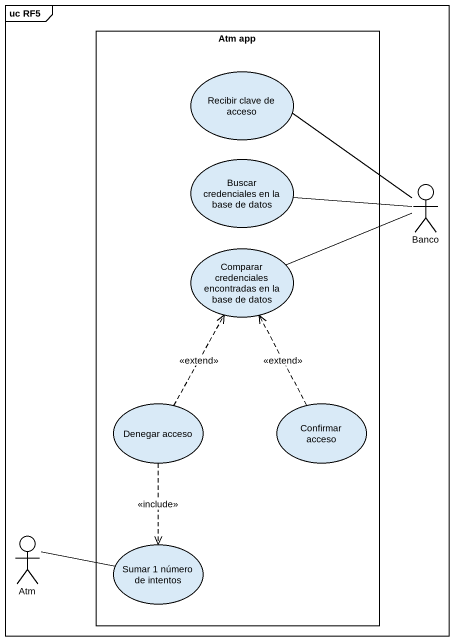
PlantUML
@startuml
mainframe uc RF5
rectangle "Atm app" as Atm_app {
  usecase "Recibir clave de acceso" as Recibir_clave_de_acceso
  usecase "Buscar credenciales en la base de datos" as Buscar_credenciales_en_la
  usecase "Comparar credenciales encontradas en la base de datos" as Comparar_credenciales
  usecase "Denegar acceso" as Denegar_acceso
  usecase "Confirmar acceso" as Confirmar_acceso
  usecase "Sumar 1 número de intentos" as Sumar_1_número_de_intentos
}
actor Banco
actor Atm
Buscar_credenciales_en_la -right- Banco
Banco -up- Recibir_clave_de_acceso
Banco -left- Comparar_credenciales
Denegar_acceso .up.> Comparar_credenciales : <<extend>>
Denegar_acceso ..> Sumar_1_número_de_intentos : <<include>>
Confirmar_acceso .up.> Comparar_credenciales : <<extend>>
Atm -right- Sumar_1_número_de_intentos
@enduml
